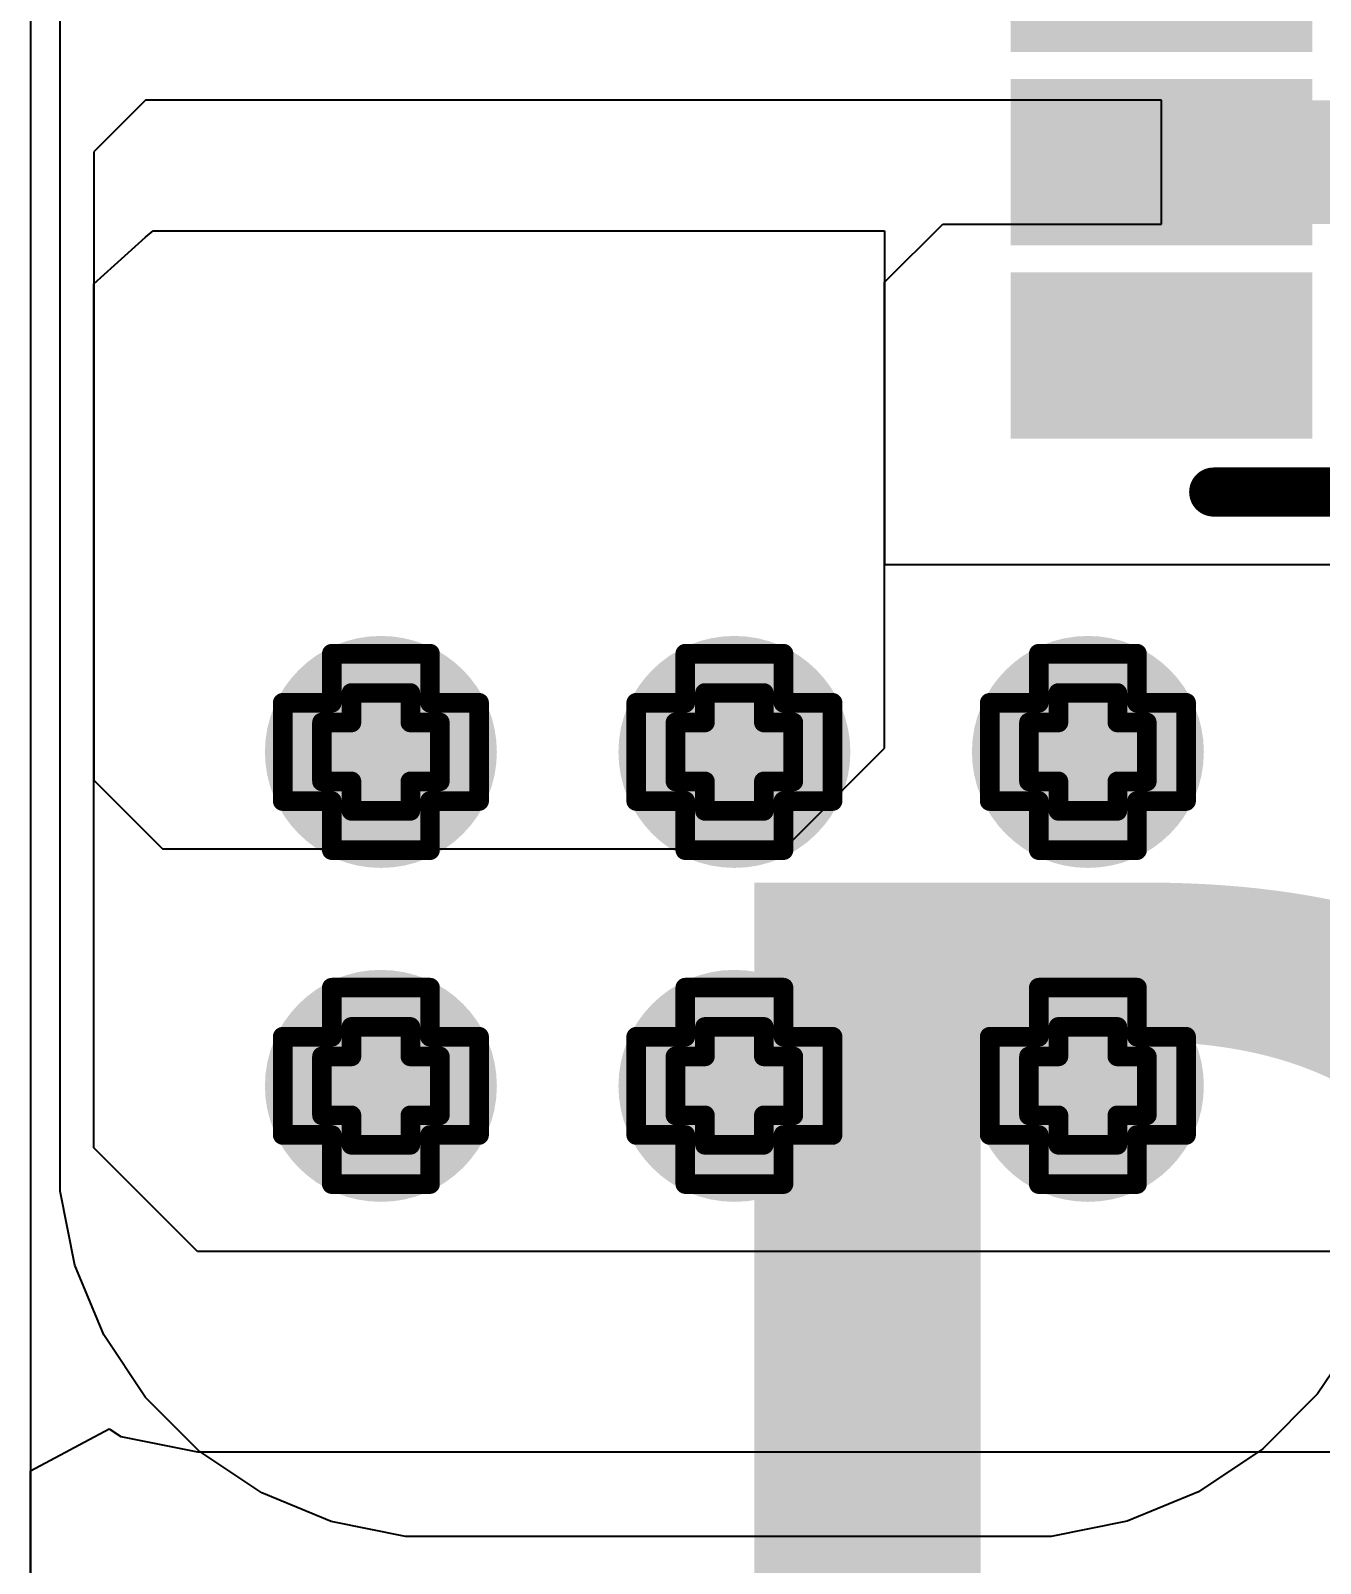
# Model space of a CAD drawing. Header units: inches. Extents: x -3 to 195, y 0 to 199.
# Drawn here: x 1.72 to 1.8513, y 0.5303 to 0.6863 of the extents above; entities that cross this region are included whole.
import ezdxf

# ---------------------------------------------------------------- set-up
doc = ezdxf.new("R2010")
doc.units = ezdxf.units.IN
doc.header["$MEASUREMENT"] = 0
for name, color, linetype in [('Bottom Layer', 5, 'Continuous'), ('Drill Drawing', 1, 'Continuous'), ('Multi-Layer', 9, 'Continuous'), ('Top Layer', 1, 'Continuous'), ('Top Overlay', 2, 'Continuous'), ('Top Paste', 8, 'Continuous'), ('Top Solder', 216, 'Continuous'), ('Via Holes', 16, 'Continuous')]:
    doc.layers.add(name, color=color, linetype=linetype)
doc.styles.add('Arial Black_Bold', font='', dxfattribs={"height": 0.2})
doc.styles.get('Arial Black_Bold').set_extended_font_data('Arial Black', bold=True)

# ---------------------------------------------------------------- blocks, each defined once
blk = doc.blocks.new('SOT_583_15')
at = {"layer": 'Top Layer'}
for points in [[(-0.04213, 0.03583), (-0.01575, 0.03583), (-0.01575, 0.02323), (-0.04213, 0.02323)], [(0.01575, 0.03583), (0.04213, 0.03583), (0.04213, 0.02323), (0.01575, 0.02323)], [(-0.04213, 0.01614), (-0.01575, 0.01614), (-0.01575, 0.00354), (-0.04213, 0.00354)], [(0.01575, 0.01614), (0.04213, 0.01614), (0.04213, 0.00354), (0.01575, 0.00354)], [(-0.04213, -0.00354), (-0.01575, -0.00354), (-0.01575, -0.01614), (-0.04213, -0.01614)], [(0.01575, -0.00354), (0.04213, -0.00354), (0.04213, -0.01614), (0.01575, -0.01614)], [(-0.04213, -0.02323), (-0.01575, -0.02323), (-0.01575, -0.03583), (-0.04213, -0.03583)], [(0.01575, -0.02323), (0.04213, -0.02323), (0.04213, -0.03583), (0.01575, -0.03583)]]:
    blk.add_hatch(color=1, dxfattribs=at).paths.add_polyline_path(points)
at = {"layer": 'Top Paste'}
for points in [[(-0.04213, 0.03583), (-0.01575, 0.03583), (-0.01575, 0.02323), (-0.04213, 0.02323)], [(0.01575, 0.03583), (0.04213, 0.03583), (0.04213, 0.02323), (0.01575, 0.02323)], [(-0.04213, 0.01614), (-0.01575, 0.01614), (-0.01575, 0.00354), (-0.04213, 0.00354)], [(0.01575, 0.01614), (0.04213, 0.01614), (0.04213, 0.00354), (0.01575, 0.00354)], [(-0.04213, -0.00354), (-0.01575, -0.00354), (-0.01575, -0.01614), (-0.04213, -0.01614)], [(0.01575, -0.00354), (0.04213, -0.00354), (0.04213, -0.01614), (0.01575, -0.01614)], [(-0.04213, -0.02323), (-0.01575, -0.02323), (-0.01575, -0.03583), (-0.04213, -0.03583)], [(0.01575, -0.02323), (0.04213, -0.02323), (0.04213, -0.03583), (0.01575, -0.03583)]]:
    blk.add_hatch(color=8, dxfattribs=at).paths.add_polyline_path(points)
at = {"layer": 'Top Solder'}
for points in [[(-0.04429, 0.03799), (-0.01358, 0.03799), (-0.01358, 0.02106), (-0.04429, 0.02106)], [(0.01358, 0.03799), (0.04429, 0.03799), (0.04429, 0.02106), (0.01358, 0.02106)], [(-0.04429, 0.01831), (-0.01358, 0.01831), (-0.01358, 0.00138), (-0.04429, 0.00138)], [(0.01358, 0.01831), (0.04429, 0.01831), (0.04429, 0.00138), (0.01358, 0.00138)], [(-0.04429, -0.00138), (-0.01358, -0.00138), (-0.01358, -0.01831), (-0.04429, -0.01831)], [(0.01358, -0.00138), (0.04429, -0.00138), (0.04429, -0.01831), (0.01358, -0.01831)], [(-0.04429, -0.02106), (-0.01358, -0.02106), (-0.01358, -0.03799), (-0.04429, -0.03799)], [(0.01358, -0.02106), (0.04429, -0.02106), (0.04429, -0.03799), (0.01358, -0.03799)]]:
    blk.add_hatch(color=216, dxfattribs=at).paths.add_polyline_path(points)
at = {"layer": 'Top Overlay'}
for points in [[(0.02362, 0.04343, 0.005, 0.005, 0), (-0.02362, 0.04343, 0.005, 0.005, 0)], [(-0.052, 0.025, 0.005, 0.005, 0), (-0.052, 0.035, 0.005, 0.005, 0)], [(-0.047, 0.03, 0.005, 0.005, 0), (-0.052, 0.035, 0.005, 0.005, 0)], [(-0.047, 0.03, 0.005, 0.005, 0), (-0.052, 0.025, 0.005, 0.005, 0)], [(0.02362, -0.04342, 0.005, 0.005, 0), (-0.02362, -0.04342, 0.005, 0.005, 0)]]:
    blk.add_lwpolyline(points, format="xyseb", dxfattribs=at)
for points in [[(-0.02487, 0.04343, 0.0025, 0.0025, 1), (-0.02237, 0.04343, 0.0025, 0.0025, 1)], [(0.02237, 0.04343, 0.0025, 0.0025, 1), (0.02487, 0.04343, 0.0025, 0.0025, 1)], [(-0.05325, 0.035, 0.0025, 0.0025, 1), (-0.05075, 0.035, 0.0025, 0.0025, 1)], [(-0.05325, 0.035, 0.0025, 0.0025, 1), (-0.05075, 0.035, 0.0025, 0.0025, 1)], [(-0.04825, 0.03, 0.0025, 0.0025, 1), (-0.04575, 0.03, 0.0025, 0.0025, 1)], [(-0.04825, 0.03, 0.0025, 0.0025, 1), (-0.04575, 0.03, 0.0025, 0.0025, 1)], [(-0.05325, 0.025, 0.0025, 0.0025, 1), (-0.05075, 0.025, 0.0025, 0.0025, 1)], [(-0.05325, 0.025, 0.0025, 0.0025, 1), (-0.05075, 0.025, 0.0025, 0.0025, 1)], [(-0.02487, -0.04342, 0.0025, 0.0025, 1), (-0.02237, -0.04342, 0.0025, 0.0025, 1)], [(0.02237, -0.04342, 0.0025, 0.0025, 1), (0.02487, -0.04342, 0.0025, 0.0025, 1)]]:
    blk.add_lwpolyline(points, format="xyseb", close=True, dxfattribs=at)

msp = doc.modelspace()

# ---------------------------------------------------------------- hatches: boundary and pattern name
at = {"layer": 'Bottom Layer'}
h = msp.add_hatch(color=5, dxfattribs=at)
edge = h.paths.add_edge_path()
edge.add_arc((1.75567, 0.61287), 0.01181, 0, 360)
h = msp.add_hatch(color=5, dxfattribs=at)
edge = h.paths.add_edge_path()
edge.add_arc((1.79167, 0.61287), 0.01181, 0, 360)
h = msp.add_hatch(color=5, dxfattribs=at)
edge = h.paths.add_edge_path()
edge.add_arc((1.82767, 0.61287), 0.01181, 0, 360)
h = msp.add_hatch(color=5, dxfattribs=at)
edge = h.paths.add_edge_path()
edge.add_arc((1.75567, 0.57887), 0.01181, 0, 360)
h = msp.add_hatch(color=5, dxfattribs=at)
edge = h.paths.add_edge_path()
edge.add_arc((1.79167, 0.57887), 0.01181, 0, 360)
h = msp.add_hatch(color=5, dxfattribs=at)
edge = h.paths.add_edge_path()
edge.add_arc((1.82767, 0.57887), 0.01181, 0, 360)
at = {"layer": 'Top Layer'}
msp.add_hatch(color=1, dxfattribs=at).paths.add_polyline_path([(1.82197, 0.66662), (1.90622, 0.66662), (1.90622, 0.67922), (1.82197, 0.67922)])
h = msp.add_hatch(color=1, dxfattribs=at)
edge = h.paths.add_edge_path()
edge.add_arc((1.75567, 0.61287), 0.01181, 0, 360)
h = msp.add_hatch(color=1, dxfattribs=at)
edge = h.paths.add_edge_path()
edge.add_arc((1.79167, 0.61287), 0.01181, 0, 360)
h = msp.add_hatch(color=1, dxfattribs=at)
edge = h.paths.add_edge_path()
edge.add_arc((1.82767, 0.61287), 0.01181, 0, 360)
h = msp.add_hatch(color=1, dxfattribs=at)
edge = h.paths.add_edge_path()
edge.add_arc((1.75567, 0.57887), 0.01181, 0, 360)
h = msp.add_hatch(color=1, dxfattribs=at)
edge = h.paths.add_edge_path()
edge.add_arc((1.79167, 0.57887), 0.01181, 0, 360)
h = msp.add_hatch(color=1, dxfattribs=at)
edge = h.paths.add_edge_path()
edge.add_arc((1.82767, 0.57887), 0.01181, 0, 360)
at = {"layer": 'Via Holes'}
h = msp.add_hatch(color=7, dxfattribs=at)
edge = h.paths.add_edge_path()
edge.add_arc((1.75567, 0.61287), 0.00591, 0, 360)
h = msp.add_hatch(color=7, dxfattribs=at)
edge = h.paths.add_edge_path()
edge.add_arc((1.79167, 0.61287), 0.00591, 0, 360)
h = msp.add_hatch(color=7, dxfattribs=at)
edge = h.paths.add_edge_path()
edge.add_arc((1.82767, 0.61287), 0.00591, 0, 360)
h = msp.add_hatch(color=7, dxfattribs=at)
edge = h.paths.add_edge_path()
edge.add_arc((1.75567, 0.57887), 0.00591, 0, 360)
h = msp.add_hatch(color=7, dxfattribs=at)
edge = h.paths.add_edge_path()
edge.add_arc((1.79167, 0.57887), 0.00591, 0, 360)
h = msp.add_hatch(color=7, dxfattribs=at)
edge = h.paths.add_edge_path()
edge.add_arc((1.82767, 0.57887), 0.00591, 0, 360)

# ---------------------------------------------------------------- linework, layer by layer
at = {"layer": 'Bottom Layer'}
for p, q in [((1.723, 0.572), (1.723, 1.06645)), ((1.723, 0.56816), (1.723, 0.572)), ((1.7245, 0.56062), (1.723, 0.56816)), ((1.72744, 0.55353), (1.7245, 0.56062)), ((1.85545, 0.55405), (1.85107, 0.5475)), ((1.73171, 0.54714), (1.72744, 0.55353)), ((1.73714, 0.54171), (1.73171, 0.54714)), ((1.85107, 0.5475), (1.8455, 0.54193)), ((1.74353, 0.53744), (1.73714, 0.54171)), ((1.8455, 0.54193), (1.83895, 0.53755)), ((1.75062, 0.5345), (1.74353, 0.53744)), ((1.83895, 0.53755), (1.83167, 0.53454)), ((1.75816, 0.533), (1.75062, 0.5345)), ((1.83167, 0.53454), (1.82394, 0.533)), ((1.762, 0.533), (1.75816, 0.533)), ((1.82, 0.533), (1.762, 0.533)), ((1.82394, 0.533), (1.82, 0.533))]:
    msp.add_line(p, q, dxfattribs=at)
at = {"layer": 'Drill Drawing'}
for points in [[(1.75067, 0.61787, 0.002, 0.002, 0), (1.75067, 0.62287, 0.002, 0.002, 0)], [(1.75067, 0.62287, 0.002, 0.002, 0), (1.76067, 0.62287, 0.002, 0.002, 0)], [(1.76067, 0.61787, 0.002, 0.002, 0), (1.76067, 0.62287, 0.002, 0.002, 0)], [(1.78667, 0.61787, 0.002, 0.002, 0), (1.78667, 0.62287, 0.002, 0.002, 0)], [(1.78667, 0.62287, 0.002, 0.002, 0), (1.79667, 0.62287, 0.002, 0.002, 0)], [(1.79667, 0.61787, 0.002, 0.002, 0), (1.79667, 0.62287, 0.002, 0.002, 0)], [(1.82267, 0.61787, 0.002, 0.002, 0), (1.82267, 0.62287, 0.002, 0.002, 0)], [(1.82267, 0.62287, 0.002, 0.002, 0), (1.83267, 0.62287, 0.002, 0.002, 0)], [(1.83267, 0.61787, 0.002, 0.002, 0), (1.83267, 0.62287, 0.002, 0.002, 0)], [(1.75267, 0.61587, 0.002, 0.002, 0), (1.75267, 0.61887, 0.002, 0.002, 0)], [(1.75267, 0.61887, 0.002, 0.002, 0), (1.75867, 0.61887, 0.002, 0.002, 0)], [(1.75867, 0.61587, 0.002, 0.002, 0), (1.75867, 0.61887, 0.002, 0.002, 0)], [(1.78867, 0.61587, 0.002, 0.002, 0), (1.78867, 0.61887, 0.002, 0.002, 0)], [(1.78867, 0.61887, 0.002, 0.002, 0), (1.79467, 0.61887, 0.002, 0.002, 0)], [(1.79467, 0.61587, 0.002, 0.002, 0), (1.79467, 0.61887, 0.002, 0.002, 0)], [(1.82467, 0.61587, 0.002, 0.002, 0), (1.82467, 0.61887, 0.002, 0.002, 0)], [(1.82467, 0.61887, 0.002, 0.002, 0), (1.83067, 0.61887, 0.002, 0.002, 0)], [(1.83067, 0.61587, 0.002, 0.002, 0), (1.83067, 0.61887, 0.002, 0.002, 0)], [(1.74567, 0.60787, 0.002, 0.002, 0), (1.74567, 0.61787, 0.002, 0.002, 0)], [(1.74567, 0.61787, 0.002, 0.002, 0), (1.75067, 0.61787, 0.002, 0.002, 0)], [(1.76067, 0.61787, 0.002, 0.002, 0), (1.76567, 0.61787, 0.002, 0.002, 0)], [(1.76567, 0.60787, 0.002, 0.002, 0), (1.76567, 0.61787, 0.002, 0.002, 0)], [(1.78167, 0.60787, 0.002, 0.002, 0), (1.78167, 0.61787, 0.002, 0.002, 0)], [(1.78167, 0.61787, 0.002, 0.002, 0), (1.78667, 0.61787, 0.002, 0.002, 0)], [(1.79667, 0.61787, 0.002, 0.002, 0), (1.80167, 0.61787, 0.002, 0.002, 0)], [(1.80167, 0.60787, 0.002, 0.002, 0), (1.80167, 0.61787, 0.002, 0.002, 0)], [(1.81767, 0.60787, 0.002, 0.002, 0), (1.81767, 0.61787, 0.002, 0.002, 0)], [(1.81767, 0.61787, 0.002, 0.002, 0), (1.82267, 0.61787, 0.002, 0.002, 0)], [(1.83267, 0.61787, 0.002, 0.002, 0), (1.83767, 0.61787, 0.002, 0.002, 0)], [(1.83767, 0.60787, 0.002, 0.002, 0), (1.83767, 0.61787, 0.002, 0.002, 0)], [(1.74967, 0.60987, 0.002, 0.002, 0), (1.74967, 0.61587, 0.002, 0.002, 0)], [(1.74967, 0.61587, 0.002, 0.002, 0), (1.75267, 0.61587, 0.002, 0.002, 0)], [(1.75867, 0.61587, 0.002, 0.002, 0), (1.76167, 0.61587, 0.002, 0.002, 0)], [(1.76167, 0.60987, 0.002, 0.002, 0), (1.76167, 0.61587, 0.002, 0.002, 0)], [(1.78567, 0.60987, 0.002, 0.002, 0), (1.78567, 0.61587, 0.002, 0.002, 0)], [(1.78567, 0.61587, 0.002, 0.002, 0), (1.78867, 0.61587, 0.002, 0.002, 0)], [(1.79467, 0.61587, 0.002, 0.002, 0), (1.79767, 0.61587, 0.002, 0.002, 0)], [(1.79767, 0.60987, 0.002, 0.002, 0), (1.79767, 0.61587, 0.002, 0.002, 0)], [(1.82167, 0.60987, 0.002, 0.002, 0), (1.82167, 0.61587, 0.002, 0.002, 0)], [(1.82167, 0.61587, 0.002, 0.002, 0), (1.82467, 0.61587, 0.002, 0.002, 0)], [(1.83067, 0.61587, 0.002, 0.002, 0), (1.83367, 0.61587, 0.002, 0.002, 0)], [(1.83367, 0.60987, 0.002, 0.002, 0), (1.83367, 0.61587, 0.002, 0.002, 0)], [(1.74967, 0.60987, 0.002, 0.002, 0), (1.75267, 0.60987, 0.002, 0.002, 0)], [(1.75267, 0.60687, 0.002, 0.002, 0), (1.75267, 0.60987, 0.002, 0.002, 0)], [(1.75867, 0.60987, 0.002, 0.002, 0), (1.76167, 0.60987, 0.002, 0.002, 0)], [(1.75867, 0.60687, 0.002, 0.002, 0), (1.75867, 0.60987, 0.002, 0.002, 0)], [(1.78567, 0.60987, 0.002, 0.002, 0), (1.78867, 0.60987, 0.002, 0.002, 0)], [(1.78867, 0.60687, 0.002, 0.002, 0), (1.78867, 0.60987, 0.002, 0.002, 0)], [(1.79467, 0.60987, 0.002, 0.002, 0), (1.79767, 0.60987, 0.002, 0.002, 0)], [(1.79467, 0.60687, 0.002, 0.002, 0), (1.79467, 0.60987, 0.002, 0.002, 0)], [(1.82167, 0.60987, 0.002, 0.002, 0), (1.82467, 0.60987, 0.002, 0.002, 0)], [(1.82467, 0.60687, 0.002, 0.002, 0), (1.82467, 0.60987, 0.002, 0.002, 0)], [(1.83067, 0.60987, 0.002, 0.002, 0), (1.83367, 0.60987, 0.002, 0.002, 0)], [(1.83067, 0.60687, 0.002, 0.002, 0), (1.83067, 0.60987, 0.002, 0.002, 0)], [(1.74567, 0.60787, 0.002, 0.002, 0), (1.75067, 0.60787, 0.002, 0.002, 0)], [(1.75067, 0.60287, 0.002, 0.002, 0), (1.75067, 0.60787, 0.002, 0.002, 0)], [(1.76067, 0.60787, 0.002, 0.002, 0), (1.76567, 0.60787, 0.002, 0.002, 0)], [(1.76067, 0.60287, 0.002, 0.002, 0), (1.76067, 0.60787, 0.002, 0.002, 0)], [(1.78167, 0.60787, 0.002, 0.002, 0), (1.78667, 0.60787, 0.002, 0.002, 0)], [(1.78667, 0.60287, 0.002, 0.002, 0), (1.78667, 0.60787, 0.002, 0.002, 0)], [(1.79667, 0.60787, 0.002, 0.002, 0), (1.80167, 0.60787, 0.002, 0.002, 0)], [(1.79667, 0.60287, 0.002, 0.002, 0), (1.79667, 0.60787, 0.002, 0.002, 0)], [(1.81767, 0.60787, 0.002, 0.002, 0), (1.82267, 0.60787, 0.002, 0.002, 0)], [(1.82267, 0.60287, 0.002, 0.002, 0), (1.82267, 0.60787, 0.002, 0.002, 0)], [(1.83267, 0.60787, 0.002, 0.002, 0), (1.83767, 0.60787, 0.002, 0.002, 0)], [(1.83267, 0.60287, 0.002, 0.002, 0), (1.83267, 0.60787, 0.002, 0.002, 0)], [(1.75267, 0.60687, 0.002, 0.002, 0), (1.75867, 0.60687, 0.002, 0.002, 0)], [(1.78867, 0.60687, 0.002, 0.002, 0), (1.79467, 0.60687, 0.002, 0.002, 0)], [(1.82467, 0.60687, 0.002, 0.002, 0), (1.83067, 0.60687, 0.002, 0.002, 0)], [(1.75067, 0.60287, 0.002, 0.002, 0), (1.76067, 0.60287, 0.002, 0.002, 0)], [(1.78667, 0.60287, 0.002, 0.002, 0), (1.79667, 0.60287, 0.002, 0.002, 0)], [(1.82267, 0.60287, 0.002, 0.002, 0), (1.83267, 0.60287, 0.002, 0.002, 0)], [(1.75067, 0.58387, 0.002, 0.002, 0), (1.75067, 0.58887, 0.002, 0.002, 0)], [(1.75067, 0.58887, 0.002, 0.002, 0), (1.76067, 0.58887, 0.002, 0.002, 0)], [(1.76067, 0.58387, 0.002, 0.002, 0), (1.76067, 0.58887, 0.002, 0.002, 0)], [(1.78667, 0.58387, 0.002, 0.002, 0), (1.78667, 0.58887, 0.002, 0.002, 0)], [(1.78667, 0.58887, 0.002, 0.002, 0), (1.79667, 0.58887, 0.002, 0.002, 0)], [(1.79667, 0.58387, 0.002, 0.002, 0), (1.79667, 0.58887, 0.002, 0.002, 0)], [(1.82267, 0.58387, 0.002, 0.002, 0), (1.82267, 0.58887, 0.002, 0.002, 0)], [(1.82267, 0.58887, 0.002, 0.002, 0), (1.83267, 0.58887, 0.002, 0.002, 0)], [(1.83267, 0.58387, 0.002, 0.002, 0), (1.83267, 0.58887, 0.002, 0.002, 0)], [(1.75267, 0.58187, 0.002, 0.002, 0), (1.75267, 0.58487, 0.002, 0.002, 0)], [(1.75267, 0.58487, 0.002, 0.002, 0), (1.75867, 0.58487, 0.002, 0.002, 0)], [(1.75867, 0.58187, 0.002, 0.002, 0), (1.75867, 0.58487, 0.002, 0.002, 0)], [(1.78867, 0.58187, 0.002, 0.002, 0), (1.78867, 0.58487, 0.002, 0.002, 0)], [(1.78867, 0.58487, 0.002, 0.002, 0), (1.79467, 0.58487, 0.002, 0.002, 0)], [(1.79467, 0.58187, 0.002, 0.002, 0), (1.79467, 0.58487, 0.002, 0.002, 0)], [(1.82467, 0.58187, 0.002, 0.002, 0), (1.82467, 0.58487, 0.002, 0.002, 0)], [(1.82467, 0.58487, 0.002, 0.002, 0), (1.83067, 0.58487, 0.002, 0.002, 0)], [(1.83067, 0.58187, 0.002, 0.002, 0), (1.83067, 0.58487, 0.002, 0.002, 0)], [(1.74567, 0.57387, 0.002, 0.002, 0), (1.74567, 0.58387, 0.002, 0.002, 0)], [(1.74567, 0.58387, 0.002, 0.002, 0), (1.75067, 0.58387, 0.002, 0.002, 0)], [(1.76067, 0.58387, 0.002, 0.002, 0), (1.76567, 0.58387, 0.002, 0.002, 0)], [(1.76567, 0.57387, 0.002, 0.002, 0), (1.76567, 0.58387, 0.002, 0.002, 0)], [(1.78167, 0.57387, 0.002, 0.002, 0), (1.78167, 0.58387, 0.002, 0.002, 0)], [(1.78167, 0.58387, 0.002, 0.002, 0), (1.78667, 0.58387, 0.002, 0.002, 0)], [(1.79667, 0.58387, 0.002, 0.002, 0), (1.80167, 0.58387, 0.002, 0.002, 0)], [(1.80167, 0.57387, 0.002, 0.002, 0), (1.80167, 0.58387, 0.002, 0.002, 0)], [(1.81767, 0.57387, 0.002, 0.002, 0), (1.81767, 0.58387, 0.002, 0.002, 0)], [(1.81767, 0.58387, 0.002, 0.002, 0), (1.82267, 0.58387, 0.002, 0.002, 0)], [(1.83267, 0.58387, 0.002, 0.002, 0), (1.83767, 0.58387, 0.002, 0.002, 0)], [(1.83767, 0.57387, 0.002, 0.002, 0), (1.83767, 0.58387, 0.002, 0.002, 0)], [(1.74967, 0.57587, 0.002, 0.002, 0), (1.74967, 0.58187, 0.002, 0.002, 0)], [(1.74967, 0.58187, 0.002, 0.002, 0), (1.75267, 0.58187, 0.002, 0.002, 0)], [(1.75867, 0.58187, 0.002, 0.002, 0), (1.76167, 0.58187, 0.002, 0.002, 0)], [(1.76167, 0.57587, 0.002, 0.002, 0), (1.76167, 0.58187, 0.002, 0.002, 0)], [(1.78567, 0.57587, 0.002, 0.002, 0), (1.78567, 0.58187, 0.002, 0.002, 0)], [(1.78567, 0.58187, 0.002, 0.002, 0), (1.78867, 0.58187, 0.002, 0.002, 0)], [(1.79467, 0.58187, 0.002, 0.002, 0), (1.79767, 0.58187, 0.002, 0.002, 0)], [(1.79767, 0.57587, 0.002, 0.002, 0), (1.79767, 0.58187, 0.002, 0.002, 0)], [(1.82167, 0.57587, 0.002, 0.002, 0), (1.82167, 0.58187, 0.002, 0.002, 0)], [(1.82167, 0.58187, 0.002, 0.002, 0), (1.82467, 0.58187, 0.002, 0.002, 0)], [(1.83067, 0.58187, 0.002, 0.002, 0), (1.83367, 0.58187, 0.002, 0.002, 0)], [(1.83367, 0.57587, 0.002, 0.002, 0), (1.83367, 0.58187, 0.002, 0.002, 0)], [(1.74967, 0.57587, 0.002, 0.002, 0), (1.75267, 0.57587, 0.002, 0.002, 0)], [(1.75267, 0.57287, 0.002, 0.002, 0), (1.75267, 0.57587, 0.002, 0.002, 0)], [(1.75867, 0.57587, 0.002, 0.002, 0), (1.76167, 0.57587, 0.002, 0.002, 0)], [(1.75867, 0.57287, 0.002, 0.002, 0), (1.75867, 0.57587, 0.002, 0.002, 0)], [(1.78567, 0.57587, 0.002, 0.002, 0), (1.78867, 0.57587, 0.002, 0.002, 0)], [(1.78867, 0.57287, 0.002, 0.002, 0), (1.78867, 0.57587, 0.002, 0.002, 0)], [(1.79467, 0.57587, 0.002, 0.002, 0), (1.79767, 0.57587, 0.002, 0.002, 0)], [(1.79467, 0.57287, 0.002, 0.002, 0), (1.79467, 0.57587, 0.002, 0.002, 0)], [(1.82167, 0.57587, 0.002, 0.002, 0), (1.82467, 0.57587, 0.002, 0.002, 0)], [(1.82467, 0.57287, 0.002, 0.002, 0), (1.82467, 0.57587, 0.002, 0.002, 0)], [(1.83067, 0.57587, 0.002, 0.002, 0), (1.83367, 0.57587, 0.002, 0.002, 0)], [(1.83067, 0.57287, 0.002, 0.002, 0), (1.83067, 0.57587, 0.002, 0.002, 0)], [(1.74567, 0.57387, 0.002, 0.002, 0), (1.75067, 0.57387, 0.002, 0.002, 0)], [(1.75067, 0.56887, 0.002, 0.002, 0), (1.75067, 0.57387, 0.002, 0.002, 0)], [(1.76067, 0.57387, 0.002, 0.002, 0), (1.76567, 0.57387, 0.002, 0.002, 0)], [(1.76067, 0.56887, 0.002, 0.002, 0), (1.76067, 0.57387, 0.002, 0.002, 0)], [(1.78167, 0.57387, 0.002, 0.002, 0), (1.78667, 0.57387, 0.002, 0.002, 0)], [(1.78667, 0.56887, 0.002, 0.002, 0), (1.78667, 0.57387, 0.002, 0.002, 0)], [(1.79667, 0.57387, 0.002, 0.002, 0), (1.80167, 0.57387, 0.002, 0.002, 0)], [(1.79667, 0.56887, 0.002, 0.002, 0), (1.79667, 0.57387, 0.002, 0.002, 0)], [(1.81767, 0.57387, 0.002, 0.002, 0), (1.82267, 0.57387, 0.002, 0.002, 0)], [(1.82267, 0.56887, 0.002, 0.002, 0), (1.82267, 0.57387, 0.002, 0.002, 0)], [(1.83267, 0.57387, 0.002, 0.002, 0), (1.83767, 0.57387, 0.002, 0.002, 0)], [(1.83267, 0.56887, 0.002, 0.002, 0), (1.83267, 0.57387, 0.002, 0.002, 0)], [(1.75267, 0.57287, 0.002, 0.002, 0), (1.75867, 0.57287, 0.002, 0.002, 0)], [(1.78867, 0.57287, 0.002, 0.002, 0), (1.79467, 0.57287, 0.002, 0.002, 0)], [(1.82467, 0.57287, 0.002, 0.002, 0), (1.83067, 0.57287, 0.002, 0.002, 0)], [(1.75067, 0.56887, 0.002, 0.002, 0), (1.76067, 0.56887, 0.002, 0.002, 0)], [(1.78667, 0.56887, 0.002, 0.002, 0), (1.79667, 0.56887, 0.002, 0.002, 0)], [(1.82267, 0.56887, 0.002, 0.002, 0), (1.83267, 0.56887, 0.002, 0.002, 0)]]:
    msp.add_lwpolyline(points, format="xyseb", dxfattribs=at)
for points in [[(1.75017, 0.62287, 0.001, 0.001, 1), (1.75117, 0.62287, 0.001, 0.001, 1)], [(1.75017, 0.62287, 0.001, 0.001, 1), (1.75117, 0.62287, 0.001, 0.001, 1)], [(1.76017, 0.62287, 0.001, 0.001, 1), (1.76117, 0.62287, 0.001, 0.001, 1)], [(1.76017, 0.62287, 0.001, 0.001, 1), (1.76117, 0.62287, 0.001, 0.001, 1)], [(1.78617, 0.62287, 0.001, 0.001, 1), (1.78717, 0.62287, 0.001, 0.001, 1)], [(1.78617, 0.62287, 0.001, 0.001, 1), (1.78717, 0.62287, 0.001, 0.001, 1)], [(1.79617, 0.62287, 0.001, 0.001, 1), (1.79717, 0.62287, 0.001, 0.001, 1)], [(1.79617, 0.62287, 0.001, 0.001, 1), (1.79717, 0.62287, 0.001, 0.001, 1)], [(1.82217, 0.62287, 0.001, 0.001, 1), (1.82317, 0.62287, 0.001, 0.001, 1)], [(1.82217, 0.62287, 0.001, 0.001, 1), (1.82317, 0.62287, 0.001, 0.001, 1)], [(1.83217, 0.62287, 0.001, 0.001, 1), (1.83317, 0.62287, 0.001, 0.001, 1)], [(1.83217, 0.62287, 0.001, 0.001, 1), (1.83317, 0.62287, 0.001, 0.001, 1)], [(1.75217, 0.61887, 0.001, 0.001, 1), (1.75317, 0.61887, 0.001, 0.001, 1)], [(1.75217, 0.61887, 0.001, 0.001, 1), (1.75317, 0.61887, 0.001, 0.001, 1)], [(1.75817, 0.61887, 0.001, 0.001, 1), (1.75917, 0.61887, 0.001, 0.001, 1)], [(1.75817, 0.61887, 0.001, 0.001, 1), (1.75917, 0.61887, 0.001, 0.001, 1)], [(1.78817, 0.61887, 0.001, 0.001, 1), (1.78917, 0.61887, 0.001, 0.001, 1)], [(1.78817, 0.61887, 0.001, 0.001, 1), (1.78917, 0.61887, 0.001, 0.001, 1)], [(1.79417, 0.61887, 0.001, 0.001, 1), (1.79517, 0.61887, 0.001, 0.001, 1)], [(1.79417, 0.61887, 0.001, 0.001, 1), (1.79517, 0.61887, 0.001, 0.001, 1)], [(1.82417, 0.61887, 0.001, 0.001, 1), (1.82517, 0.61887, 0.001, 0.001, 1)], [(1.82417, 0.61887, 0.001, 0.001, 1), (1.82517, 0.61887, 0.001, 0.001, 1)], [(1.83017, 0.61887, 0.001, 0.001, 1), (1.83117, 0.61887, 0.001, 0.001, 1)], [(1.83017, 0.61887, 0.001, 0.001, 1), (1.83117, 0.61887, 0.001, 0.001, 1)], [(1.74517, 0.61787, 0.001, 0.001, 1), (1.74617, 0.61787, 0.001, 0.001, 1)], [(1.74517, 0.61787, 0.001, 0.001, 1), (1.74617, 0.61787, 0.001, 0.001, 1)], [(1.75017, 0.61787, 0.001, 0.001, 1), (1.75117, 0.61787, 0.001, 0.001, 1)], [(1.75017, 0.61787, 0.001, 0.001, 1), (1.75117, 0.61787, 0.001, 0.001, 1)], [(1.76017, 0.61787, 0.001, 0.001, 1), (1.76117, 0.61787, 0.001, 0.001, 1)], [(1.76017, 0.61787, 0.001, 0.001, 1), (1.76117, 0.61787, 0.001, 0.001, 1)], [(1.76517, 0.61787, 0.001, 0.001, 1), (1.76617, 0.61787, 0.001, 0.001, 1)], [(1.76517, 0.61787, 0.001, 0.001, 1), (1.76617, 0.61787, 0.001, 0.001, 1)], [(1.78117, 0.61787, 0.001, 0.001, 1), (1.78217, 0.61787, 0.001, 0.001, 1)], [(1.78117, 0.61787, 0.001, 0.001, 1), (1.78217, 0.61787, 0.001, 0.001, 1)], [(1.78617, 0.61787, 0.001, 0.001, 1), (1.78717, 0.61787, 0.001, 0.001, 1)], [(1.78617, 0.61787, 0.001, 0.001, 1), (1.78717, 0.61787, 0.001, 0.001, 1)], [(1.79617, 0.61787, 0.001, 0.001, 1), (1.79717, 0.61787, 0.001, 0.001, 1)], [(1.79617, 0.61787, 0.001, 0.001, 1), (1.79717, 0.61787, 0.001, 0.001, 1)], [(1.80117, 0.61787, 0.001, 0.001, 1), (1.80217, 0.61787, 0.001, 0.001, 1)], [(1.80117, 0.61787, 0.001, 0.001, 1), (1.80217, 0.61787, 0.001, 0.001, 1)], [(1.81717, 0.61787, 0.001, 0.001, 1), (1.81817, 0.61787, 0.001, 0.001, 1)], [(1.81717, 0.61787, 0.001, 0.001, 1), (1.81817, 0.61787, 0.001, 0.001, 1)], [(1.82217, 0.61787, 0.001, 0.001, 1), (1.82317, 0.61787, 0.001, 0.001, 1)], [(1.82217, 0.61787, 0.001, 0.001, 1), (1.82317, 0.61787, 0.001, 0.001, 1)], [(1.83217, 0.61787, 0.001, 0.001, 1), (1.83317, 0.61787, 0.001, 0.001, 1)], [(1.83217, 0.61787, 0.001, 0.001, 1), (1.83317, 0.61787, 0.001, 0.001, 1)], [(1.83717, 0.61787, 0.001, 0.001, 1), (1.83817, 0.61787, 0.001, 0.001, 1)], [(1.83717, 0.61787, 0.001, 0.001, 1), (1.83817, 0.61787, 0.001, 0.001, 1)], [(1.74917, 0.61587, 0.001, 0.001, 1), (1.75017, 0.61587, 0.001, 0.001, 1)], [(1.74917, 0.61587, 0.001, 0.001, 1), (1.75017, 0.61587, 0.001, 0.001, 1)], [(1.75217, 0.61587, 0.001, 0.001, 1), (1.75317, 0.61587, 0.001, 0.001, 1)], [(1.75217, 0.61587, 0.001, 0.001, 1), (1.75317, 0.61587, 0.001, 0.001, 1)], [(1.75817, 0.61587, 0.001, 0.001, 1), (1.75917, 0.61587, 0.001, 0.001, 1)], [(1.75817, 0.61587, 0.001, 0.001, 1), (1.75917, 0.61587, 0.001, 0.001, 1)], [(1.76117, 0.61587, 0.001, 0.001, 1), (1.76217, 0.61587, 0.001, 0.001, 1)], [(1.76117, 0.61587, 0.001, 0.001, 1), (1.76217, 0.61587, 0.001, 0.001, 1)], [(1.78517, 0.61587, 0.001, 0.001, 1), (1.78617, 0.61587, 0.001, 0.001, 1)], [(1.78517, 0.61587, 0.001, 0.001, 1), (1.78617, 0.61587, 0.001, 0.001, 1)], [(1.78817, 0.61587, 0.001, 0.001, 1), (1.78917, 0.61587, 0.001, 0.001, 1)], [(1.78817, 0.61587, 0.001, 0.001, 1), (1.78917, 0.61587, 0.001, 0.001, 1)], [(1.79417, 0.61587, 0.001, 0.001, 1), (1.79517, 0.61587, 0.001, 0.001, 1)], [(1.79417, 0.61587, 0.001, 0.001, 1), (1.79517, 0.61587, 0.001, 0.001, 1)], [(1.79717, 0.61587, 0.001, 0.001, 1), (1.79817, 0.61587, 0.001, 0.001, 1)], [(1.79717, 0.61587, 0.001, 0.001, 1), (1.79817, 0.61587, 0.001, 0.001, 1)], [(1.82117, 0.61587, 0.001, 0.001, 1), (1.82217, 0.61587, 0.001, 0.001, 1)], [(1.82117, 0.61587, 0.001, 0.001, 1), (1.82217, 0.61587, 0.001, 0.001, 1)], [(1.82417, 0.61587, 0.001, 0.001, 1), (1.82517, 0.61587, 0.001, 0.001, 1)], [(1.82417, 0.61587, 0.001, 0.001, 1), (1.82517, 0.61587, 0.001, 0.001, 1)], [(1.83017, 0.61587, 0.001, 0.001, 1), (1.83117, 0.61587, 0.001, 0.001, 1)], [(1.83017, 0.61587, 0.001, 0.001, 1), (1.83117, 0.61587, 0.001, 0.001, 1)], [(1.83317, 0.61587, 0.001, 0.001, 1), (1.83417, 0.61587, 0.001, 0.001, 1)], [(1.83317, 0.61587, 0.001, 0.001, 1), (1.83417, 0.61587, 0.001, 0.001, 1)], [(1.74917, 0.60987, 0.001, 0.001, 1), (1.75017, 0.60987, 0.001, 0.001, 1)], [(1.74917, 0.60987, 0.001, 0.001, 1), (1.75017, 0.60987, 0.001, 0.001, 1)], [(1.75217, 0.60987, 0.001, 0.001, 1), (1.75317, 0.60987, 0.001, 0.001, 1)], [(1.75217, 0.60987, 0.001, 0.001, 1), (1.75317, 0.60987, 0.001, 0.001, 1)], [(1.75817, 0.60987, 0.001, 0.001, 1), (1.75917, 0.60987, 0.001, 0.001, 1)], [(1.75817, 0.60987, 0.001, 0.001, 1), (1.75917, 0.60987, 0.001, 0.001, 1)], [(1.76117, 0.60987, 0.001, 0.001, 1), (1.76217, 0.60987, 0.001, 0.001, 1)], [(1.76117, 0.60987, 0.001, 0.001, 1), (1.76217, 0.60987, 0.001, 0.001, 1)], [(1.78517, 0.60987, 0.001, 0.001, 1), (1.78617, 0.60987, 0.001, 0.001, 1)], [(1.78517, 0.60987, 0.001, 0.001, 1), (1.78617, 0.60987, 0.001, 0.001, 1)], [(1.78817, 0.60987, 0.001, 0.001, 1), (1.78917, 0.60987, 0.001, 0.001, 1)], [(1.78817, 0.60987, 0.001, 0.001, 1), (1.78917, 0.60987, 0.001, 0.001, 1)], [(1.79417, 0.60987, 0.001, 0.001, 1), (1.79517, 0.60987, 0.001, 0.001, 1)], [(1.79417, 0.60987, 0.001, 0.001, 1), (1.79517, 0.60987, 0.001, 0.001, 1)], [(1.79717, 0.60987, 0.001, 0.001, 1), (1.79817, 0.60987, 0.001, 0.001, 1)], [(1.79717, 0.60987, 0.001, 0.001, 1), (1.79817, 0.60987, 0.001, 0.001, 1)], [(1.82117, 0.60987, 0.001, 0.001, 1), (1.82217, 0.60987, 0.001, 0.001, 1)], [(1.82117, 0.60987, 0.001, 0.001, 1), (1.82217, 0.60987, 0.001, 0.001, 1)], [(1.82417, 0.60987, 0.001, 0.001, 1), (1.82517, 0.60987, 0.001, 0.001, 1)], [(1.82417, 0.60987, 0.001, 0.001, 1), (1.82517, 0.60987, 0.001, 0.001, 1)], [(1.83017, 0.60987, 0.001, 0.001, 1), (1.83117, 0.60987, 0.001, 0.001, 1)], [(1.83017, 0.60987, 0.001, 0.001, 1), (1.83117, 0.60987, 0.001, 0.001, 1)], [(1.83317, 0.60987, 0.001, 0.001, 1), (1.83417, 0.60987, 0.001, 0.001, 1)], [(1.83317, 0.60987, 0.001, 0.001, 1), (1.83417, 0.60987, 0.001, 0.001, 1)], [(1.74517, 0.60787, 0.001, 0.001, 1), (1.74617, 0.60787, 0.001, 0.001, 1)], [(1.74517, 0.60787, 0.001, 0.001, 1), (1.74617, 0.60787, 0.001, 0.001, 1)], [(1.75017, 0.60787, 0.001, 0.001, 1), (1.75117, 0.60787, 0.001, 0.001, 1)], [(1.75017, 0.60787, 0.001, 0.001, 1), (1.75117, 0.60787, 0.001, 0.001, 1)], [(1.76017, 0.60787, 0.001, 0.001, 1), (1.76117, 0.60787, 0.001, 0.001, 1)], [(1.76017, 0.60787, 0.001, 0.001, 1), (1.76117, 0.60787, 0.001, 0.001, 1)], [(1.76517, 0.60787, 0.001, 0.001, 1), (1.76617, 0.60787, 0.001, 0.001, 1)], [(1.76517, 0.60787, 0.001, 0.001, 1), (1.76617, 0.60787, 0.001, 0.001, 1)], [(1.78117, 0.60787, 0.001, 0.001, 1), (1.78217, 0.60787, 0.001, 0.001, 1)], [(1.78117, 0.60787, 0.001, 0.001, 1), (1.78217, 0.60787, 0.001, 0.001, 1)], [(1.78617, 0.60787, 0.001, 0.001, 1), (1.78717, 0.60787, 0.001, 0.001, 1)], [(1.78617, 0.60787, 0.001, 0.001, 1), (1.78717, 0.60787, 0.001, 0.001, 1)], [(1.79617, 0.60787, 0.001, 0.001, 1), (1.79717, 0.60787, 0.001, 0.001, 1)], [(1.79617, 0.60787, 0.001, 0.001, 1), (1.79717, 0.60787, 0.001, 0.001, 1)], [(1.80117, 0.60787, 0.001, 0.001, 1), (1.80217, 0.60787, 0.001, 0.001, 1)], [(1.80117, 0.60787, 0.001, 0.001, 1), (1.80217, 0.60787, 0.001, 0.001, 1)], [(1.81717, 0.60787, 0.001, 0.001, 1), (1.81817, 0.60787, 0.001, 0.001, 1)], [(1.81717, 0.60787, 0.001, 0.001, 1), (1.81817, 0.60787, 0.001, 0.001, 1)], [(1.82217, 0.60787, 0.001, 0.001, 1), (1.82317, 0.60787, 0.001, 0.001, 1)], [(1.82217, 0.60787, 0.001, 0.001, 1), (1.82317, 0.60787, 0.001, 0.001, 1)], [(1.83217, 0.60787, 0.001, 0.001, 1), (1.83317, 0.60787, 0.001, 0.001, 1)], [(1.83217, 0.60787, 0.001, 0.001, 1), (1.83317, 0.60787, 0.001, 0.001, 1)], [(1.83717, 0.60787, 0.001, 0.001, 1), (1.83817, 0.60787, 0.001, 0.001, 1)], [(1.83717, 0.60787, 0.001, 0.001, 1), (1.83817, 0.60787, 0.001, 0.001, 1)], [(1.75217, 0.60687, 0.001, 0.001, 1), (1.75317, 0.60687, 0.001, 0.001, 1)], [(1.75217, 0.60687, 0.001, 0.001, 1), (1.75317, 0.60687, 0.001, 0.001, 1)], [(1.75817, 0.60687, 0.001, 0.001, 1), (1.75917, 0.60687, 0.001, 0.001, 1)], [(1.75817, 0.60687, 0.001, 0.001, 1), (1.75917, 0.60687, 0.001, 0.001, 1)], [(1.78817, 0.60687, 0.001, 0.001, 1), (1.78917, 0.60687, 0.001, 0.001, 1)], [(1.78817, 0.60687, 0.001, 0.001, 1), (1.78917, 0.60687, 0.001, 0.001, 1)], [(1.79417, 0.60687, 0.001, 0.001, 1), (1.79517, 0.60687, 0.001, 0.001, 1)], [(1.79417, 0.60687, 0.001, 0.001, 1), (1.79517, 0.60687, 0.001, 0.001, 1)], [(1.82417, 0.60687, 0.001, 0.001, 1), (1.82517, 0.60687, 0.001, 0.001, 1)], [(1.82417, 0.60687, 0.001, 0.001, 1), (1.82517, 0.60687, 0.001, 0.001, 1)], [(1.83017, 0.60687, 0.001, 0.001, 1), (1.83117, 0.60687, 0.001, 0.001, 1)], [(1.83017, 0.60687, 0.001, 0.001, 1), (1.83117, 0.60687, 0.001, 0.001, 1)], [(1.75017, 0.60287, 0.001, 0.001, 1), (1.75117, 0.60287, 0.001, 0.001, 1)], [(1.75017, 0.60287, 0.001, 0.001, 1), (1.75117, 0.60287, 0.001, 0.001, 1)], [(1.76017, 0.60287, 0.001, 0.001, 1), (1.76117, 0.60287, 0.001, 0.001, 1)], [(1.76017, 0.60287, 0.001, 0.001, 1), (1.76117, 0.60287, 0.001, 0.001, 1)], [(1.78617, 0.60287, 0.001, 0.001, 1), (1.78717, 0.60287, 0.001, 0.001, 1)], [(1.78617, 0.60287, 0.001, 0.001, 1), (1.78717, 0.60287, 0.001, 0.001, 1)], [(1.79617, 0.60287, 0.001, 0.001, 1), (1.79717, 0.60287, 0.001, 0.001, 1)], [(1.79617, 0.60287, 0.001, 0.001, 1), (1.79717, 0.60287, 0.001, 0.001, 1)], [(1.82217, 0.60287, 0.001, 0.001, 1), (1.82317, 0.60287, 0.001, 0.001, 1)], [(1.82217, 0.60287, 0.001, 0.001, 1), (1.82317, 0.60287, 0.001, 0.001, 1)], [(1.83217, 0.60287, 0.001, 0.001, 1), (1.83317, 0.60287, 0.001, 0.001, 1)], [(1.83217, 0.60287, 0.001, 0.001, 1), (1.83317, 0.60287, 0.001, 0.001, 1)], [(1.75017, 0.58887, 0.001, 0.001, 1), (1.75117, 0.58887, 0.001, 0.001, 1)], [(1.75017, 0.58887, 0.001, 0.001, 1), (1.75117, 0.58887, 0.001, 0.001, 1)], [(1.76017, 0.58887, 0.001, 0.001, 1), (1.76117, 0.58887, 0.001, 0.001, 1)], [(1.76017, 0.58887, 0.001, 0.001, 1), (1.76117, 0.58887, 0.001, 0.001, 1)], [(1.78617, 0.58887, 0.001, 0.001, 1), (1.78717, 0.58887, 0.001, 0.001, 1)], [(1.78617, 0.58887, 0.001, 0.001, 1), (1.78717, 0.58887, 0.001, 0.001, 1)], [(1.79617, 0.58887, 0.001, 0.001, 1), (1.79717, 0.58887, 0.001, 0.001, 1)], [(1.79617, 0.58887, 0.001, 0.001, 1), (1.79717, 0.58887, 0.001, 0.001, 1)], [(1.82217, 0.58887, 0.001, 0.001, 1), (1.82317, 0.58887, 0.001, 0.001, 1)], [(1.82217, 0.58887, 0.001, 0.001, 1), (1.82317, 0.58887, 0.001, 0.001, 1)], [(1.83217, 0.58887, 0.001, 0.001, 1), (1.83317, 0.58887, 0.001, 0.001, 1)], [(1.83217, 0.58887, 0.001, 0.001, 1), (1.83317, 0.58887, 0.001, 0.001, 1)], [(1.75217, 0.58487, 0.001, 0.001, 1), (1.75317, 0.58487, 0.001, 0.001, 1)], [(1.75217, 0.58487, 0.001, 0.001, 1), (1.75317, 0.58487, 0.001, 0.001, 1)], [(1.75817, 0.58487, 0.001, 0.001, 1), (1.75917, 0.58487, 0.001, 0.001, 1)], [(1.75817, 0.58487, 0.001, 0.001, 1), (1.75917, 0.58487, 0.001, 0.001, 1)], [(1.78817, 0.58487, 0.001, 0.001, 1), (1.78917, 0.58487, 0.001, 0.001, 1)], [(1.78817, 0.58487, 0.001, 0.001, 1), (1.78917, 0.58487, 0.001, 0.001, 1)], [(1.79417, 0.58487, 0.001, 0.001, 1), (1.79517, 0.58487, 0.001, 0.001, 1)], [(1.79417, 0.58487, 0.001, 0.001, 1), (1.79517, 0.58487, 0.001, 0.001, 1)], [(1.82417, 0.58487, 0.001, 0.001, 1), (1.82517, 0.58487, 0.001, 0.001, 1)], [(1.82417, 0.58487, 0.001, 0.001, 1), (1.82517, 0.58487, 0.001, 0.001, 1)], [(1.83017, 0.58487, 0.001, 0.001, 1), (1.83117, 0.58487, 0.001, 0.001, 1)], [(1.83017, 0.58487, 0.001, 0.001, 1), (1.83117, 0.58487, 0.001, 0.001, 1)], [(1.74517, 0.58387, 0.001, 0.001, 1), (1.74617, 0.58387, 0.001, 0.001, 1)], [(1.74517, 0.58387, 0.001, 0.001, 1), (1.74617, 0.58387, 0.001, 0.001, 1)], [(1.75017, 0.58387, 0.001, 0.001, 1), (1.75117, 0.58387, 0.001, 0.001, 1)], [(1.75017, 0.58387, 0.001, 0.001, 1), (1.75117, 0.58387, 0.001, 0.001, 1)], [(1.76017, 0.58387, 0.001, 0.001, 1), (1.76117, 0.58387, 0.001, 0.001, 1)], [(1.76017, 0.58387, 0.001, 0.001, 1), (1.76117, 0.58387, 0.001, 0.001, 1)], [(1.76517, 0.58387, 0.001, 0.001, 1), (1.76617, 0.58387, 0.001, 0.001, 1)], [(1.76517, 0.58387, 0.001, 0.001, 1), (1.76617, 0.58387, 0.001, 0.001, 1)], [(1.78117, 0.58387, 0.001, 0.001, 1), (1.78217, 0.58387, 0.001, 0.001, 1)], [(1.78117, 0.58387, 0.001, 0.001, 1), (1.78217, 0.58387, 0.001, 0.001, 1)], [(1.78617, 0.58387, 0.001, 0.001, 1), (1.78717, 0.58387, 0.001, 0.001, 1)], [(1.78617, 0.58387, 0.001, 0.001, 1), (1.78717, 0.58387, 0.001, 0.001, 1)], [(1.79617, 0.58387, 0.001, 0.001, 1), (1.79717, 0.58387, 0.001, 0.001, 1)], [(1.79617, 0.58387, 0.001, 0.001, 1), (1.79717, 0.58387, 0.001, 0.001, 1)], [(1.80117, 0.58387, 0.001, 0.001, 1), (1.80217, 0.58387, 0.001, 0.001, 1)], [(1.80117, 0.58387, 0.001, 0.001, 1), (1.80217, 0.58387, 0.001, 0.001, 1)], [(1.81717, 0.58387, 0.001, 0.001, 1), (1.81817, 0.58387, 0.001, 0.001, 1)], [(1.81717, 0.58387, 0.001, 0.001, 1), (1.81817, 0.58387, 0.001, 0.001, 1)], [(1.82217, 0.58387, 0.001, 0.001, 1), (1.82317, 0.58387, 0.001, 0.001, 1)], [(1.82217, 0.58387, 0.001, 0.001, 1), (1.82317, 0.58387, 0.001, 0.001, 1)], [(1.83217, 0.58387, 0.001, 0.001, 1), (1.83317, 0.58387, 0.001, 0.001, 1)], [(1.83217, 0.58387, 0.001, 0.001, 1), (1.83317, 0.58387, 0.001, 0.001, 1)], [(1.83717, 0.58387, 0.001, 0.001, 1), (1.83817, 0.58387, 0.001, 0.001, 1)], [(1.83717, 0.58387, 0.001, 0.001, 1), (1.83817, 0.58387, 0.001, 0.001, 1)], [(1.74917, 0.58187, 0.001, 0.001, 1), (1.75017, 0.58187, 0.001, 0.001, 1)], [(1.74917, 0.58187, 0.001, 0.001, 1), (1.75017, 0.58187, 0.001, 0.001, 1)], [(1.75217, 0.58187, 0.001, 0.001, 1), (1.75317, 0.58187, 0.001, 0.001, 1)], [(1.75217, 0.58187, 0.001, 0.001, 1), (1.75317, 0.58187, 0.001, 0.001, 1)], [(1.75817, 0.58187, 0.001, 0.001, 1), (1.75917, 0.58187, 0.001, 0.001, 1)], [(1.75817, 0.58187, 0.001, 0.001, 1), (1.75917, 0.58187, 0.001, 0.001, 1)], [(1.76117, 0.58187, 0.001, 0.001, 1), (1.76217, 0.58187, 0.001, 0.001, 1)], [(1.76117, 0.58187, 0.001, 0.001, 1), (1.76217, 0.58187, 0.001, 0.001, 1)], [(1.78517, 0.58187, 0.001, 0.001, 1), (1.78617, 0.58187, 0.001, 0.001, 1)], [(1.78517, 0.58187, 0.001, 0.001, 1), (1.78617, 0.58187, 0.001, 0.001, 1)], [(1.78817, 0.58187, 0.001, 0.001, 1), (1.78917, 0.58187, 0.001, 0.001, 1)], [(1.78817, 0.58187, 0.001, 0.001, 1), (1.78917, 0.58187, 0.001, 0.001, 1)], [(1.79417, 0.58187, 0.001, 0.001, 1), (1.79517, 0.58187, 0.001, 0.001, 1)], [(1.79417, 0.58187, 0.001, 0.001, 1), (1.79517, 0.58187, 0.001, 0.001, 1)], [(1.79717, 0.58187, 0.001, 0.001, 1), (1.79817, 0.58187, 0.001, 0.001, 1)], [(1.79717, 0.58187, 0.001, 0.001, 1), (1.79817, 0.58187, 0.001, 0.001, 1)], [(1.82117, 0.58187, 0.001, 0.001, 1), (1.82217, 0.58187, 0.001, 0.001, 1)], [(1.82117, 0.58187, 0.001, 0.001, 1), (1.82217, 0.58187, 0.001, 0.001, 1)], [(1.82417, 0.58187, 0.001, 0.001, 1), (1.82517, 0.58187, 0.001, 0.001, 1)], [(1.82417, 0.58187, 0.001, 0.001, 1), (1.82517, 0.58187, 0.001, 0.001, 1)], [(1.83017, 0.58187, 0.001, 0.001, 1), (1.83117, 0.58187, 0.001, 0.001, 1)], [(1.83017, 0.58187, 0.001, 0.001, 1), (1.83117, 0.58187, 0.001, 0.001, 1)], [(1.83317, 0.58187, 0.001, 0.001, 1), (1.83417, 0.58187, 0.001, 0.001, 1)], [(1.83317, 0.58187, 0.001, 0.001, 1), (1.83417, 0.58187, 0.001, 0.001, 1)], [(1.74917, 0.57587, 0.001, 0.001, 1), (1.75017, 0.57587, 0.001, 0.001, 1)], [(1.74917, 0.57587, 0.001, 0.001, 1), (1.75017, 0.57587, 0.001, 0.001, 1)], [(1.75217, 0.57587, 0.001, 0.001, 1), (1.75317, 0.57587, 0.001, 0.001, 1)], [(1.75217, 0.57587, 0.001, 0.001, 1), (1.75317, 0.57587, 0.001, 0.001, 1)], [(1.75817, 0.57587, 0.001, 0.001, 1), (1.75917, 0.57587, 0.001, 0.001, 1)], [(1.75817, 0.57587, 0.001, 0.001, 1), (1.75917, 0.57587, 0.001, 0.001, 1)], [(1.76117, 0.57587, 0.001, 0.001, 1), (1.76217, 0.57587, 0.001, 0.001, 1)], [(1.76117, 0.57587, 0.001, 0.001, 1), (1.76217, 0.57587, 0.001, 0.001, 1)], [(1.78517, 0.57587, 0.001, 0.001, 1), (1.78617, 0.57587, 0.001, 0.001, 1)], [(1.78517, 0.57587, 0.001, 0.001, 1), (1.78617, 0.57587, 0.001, 0.001, 1)], [(1.78817, 0.57587, 0.001, 0.001, 1), (1.78917, 0.57587, 0.001, 0.001, 1)], [(1.78817, 0.57587, 0.001, 0.001, 1), (1.78917, 0.57587, 0.001, 0.001, 1)], [(1.79417, 0.57587, 0.001, 0.001, 1), (1.79517, 0.57587, 0.001, 0.001, 1)], [(1.79417, 0.57587, 0.001, 0.001, 1), (1.79517, 0.57587, 0.001, 0.001, 1)], [(1.79717, 0.57587, 0.001, 0.001, 1), (1.79817, 0.57587, 0.001, 0.001, 1)], [(1.79717, 0.57587, 0.001, 0.001, 1), (1.79817, 0.57587, 0.001, 0.001, 1)], [(1.82117, 0.57587, 0.001, 0.001, 1), (1.82217, 0.57587, 0.001, 0.001, 1)], [(1.82117, 0.57587, 0.001, 0.001, 1), (1.82217, 0.57587, 0.001, 0.001, 1)], [(1.82417, 0.57587, 0.001, 0.001, 1), (1.82517, 0.57587, 0.001, 0.001, 1)], [(1.82417, 0.57587, 0.001, 0.001, 1), (1.82517, 0.57587, 0.001, 0.001, 1)], [(1.83017, 0.57587, 0.001, 0.001, 1), (1.83117, 0.57587, 0.001, 0.001, 1)], [(1.83017, 0.57587, 0.001, 0.001, 1), (1.83117, 0.57587, 0.001, 0.001, 1)], [(1.83317, 0.57587, 0.001, 0.001, 1), (1.83417, 0.57587, 0.001, 0.001, 1)], [(1.83317, 0.57587, 0.001, 0.001, 1), (1.83417, 0.57587, 0.001, 0.001, 1)], [(1.74517, 0.57387, 0.001, 0.001, 1), (1.74617, 0.57387, 0.001, 0.001, 1)], [(1.74517, 0.57387, 0.001, 0.001, 1), (1.74617, 0.57387, 0.001, 0.001, 1)], [(1.75017, 0.57387, 0.001, 0.001, 1), (1.75117, 0.57387, 0.001, 0.001, 1)], [(1.75017, 0.57387, 0.001, 0.001, 1), (1.75117, 0.57387, 0.001, 0.001, 1)], [(1.76017, 0.57387, 0.001, 0.001, 1), (1.76117, 0.57387, 0.001, 0.001, 1)], [(1.76017, 0.57387, 0.001, 0.001, 1), (1.76117, 0.57387, 0.001, 0.001, 1)], [(1.76517, 0.57387, 0.001, 0.001, 1), (1.76617, 0.57387, 0.001, 0.001, 1)], [(1.76517, 0.57387, 0.001, 0.001, 1), (1.76617, 0.57387, 0.001, 0.001, 1)], [(1.78117, 0.57387, 0.001, 0.001, 1), (1.78217, 0.57387, 0.001, 0.001, 1)], [(1.78117, 0.57387, 0.001, 0.001, 1), (1.78217, 0.57387, 0.001, 0.001, 1)], [(1.78617, 0.57387, 0.001, 0.001, 1), (1.78717, 0.57387, 0.001, 0.001, 1)], [(1.78617, 0.57387, 0.001, 0.001, 1), (1.78717, 0.57387, 0.001, 0.001, 1)], [(1.79617, 0.57387, 0.001, 0.001, 1), (1.79717, 0.57387, 0.001, 0.001, 1)], [(1.79617, 0.57387, 0.001, 0.001, 1), (1.79717, 0.57387, 0.001, 0.001, 1)], [(1.80117, 0.57387, 0.001, 0.001, 1), (1.80217, 0.57387, 0.001, 0.001, 1)], [(1.80117, 0.57387, 0.001, 0.001, 1), (1.80217, 0.57387, 0.001, 0.001, 1)], [(1.81717, 0.57387, 0.001, 0.001, 1), (1.81817, 0.57387, 0.001, 0.001, 1)], [(1.81717, 0.57387, 0.001, 0.001, 1), (1.81817, 0.57387, 0.001, 0.001, 1)], [(1.82217, 0.57387, 0.001, 0.001, 1), (1.82317, 0.57387, 0.001, 0.001, 1)], [(1.82217, 0.57387, 0.001, 0.001, 1), (1.82317, 0.57387, 0.001, 0.001, 1)], [(1.83217, 0.57387, 0.001, 0.001, 1), (1.83317, 0.57387, 0.001, 0.001, 1)], [(1.83217, 0.57387, 0.001, 0.001, 1), (1.83317, 0.57387, 0.001, 0.001, 1)], [(1.83717, 0.57387, 0.001, 0.001, 1), (1.83817, 0.57387, 0.001, 0.001, 1)], [(1.83717, 0.57387, 0.001, 0.001, 1), (1.83817, 0.57387, 0.001, 0.001, 1)], [(1.75217, 0.57287, 0.001, 0.001, 1), (1.75317, 0.57287, 0.001, 0.001, 1)], [(1.75217, 0.57287, 0.001, 0.001, 1), (1.75317, 0.57287, 0.001, 0.001, 1)], [(1.75817, 0.57287, 0.001, 0.001, 1), (1.75917, 0.57287, 0.001, 0.001, 1)], [(1.75817, 0.57287, 0.001, 0.001, 1), (1.75917, 0.57287, 0.001, 0.001, 1)], [(1.78817, 0.57287, 0.001, 0.001, 1), (1.78917, 0.57287, 0.001, 0.001, 1)], [(1.78817, 0.57287, 0.001, 0.001, 1), (1.78917, 0.57287, 0.001, 0.001, 1)], [(1.79417, 0.57287, 0.001, 0.001, 1), (1.79517, 0.57287, 0.001, 0.001, 1)], [(1.79417, 0.57287, 0.001, 0.001, 1), (1.79517, 0.57287, 0.001, 0.001, 1)], [(1.82417, 0.57287, 0.001, 0.001, 1), (1.82517, 0.57287, 0.001, 0.001, 1)], [(1.82417, 0.57287, 0.001, 0.001, 1), (1.82517, 0.57287, 0.001, 0.001, 1)], [(1.83017, 0.57287, 0.001, 0.001, 1), (1.83117, 0.57287, 0.001, 0.001, 1)], [(1.83017, 0.57287, 0.001, 0.001, 1), (1.83117, 0.57287, 0.001, 0.001, 1)], [(1.75017, 0.56887, 0.001, 0.001, 1), (1.75117, 0.56887, 0.001, 0.001, 1)], [(1.75017, 0.56887, 0.001, 0.001, 1), (1.75117, 0.56887, 0.001, 0.001, 1)], [(1.76017, 0.56887, 0.001, 0.001, 1), (1.76117, 0.56887, 0.001, 0.001, 1)], [(1.76017, 0.56887, 0.001, 0.001, 1), (1.76117, 0.56887, 0.001, 0.001, 1)], [(1.78617, 0.56887, 0.001, 0.001, 1), (1.78717, 0.56887, 0.001, 0.001, 1)], [(1.78617, 0.56887, 0.001, 0.001, 1), (1.78717, 0.56887, 0.001, 0.001, 1)], [(1.79617, 0.56887, 0.001, 0.001, 1), (1.79717, 0.56887, 0.001, 0.001, 1)], [(1.79617, 0.56887, 0.001, 0.001, 1), (1.79717, 0.56887, 0.001, 0.001, 1)], [(1.82217, 0.56887, 0.001, 0.001, 1), (1.82317, 0.56887, 0.001, 0.001, 1)], [(1.82217, 0.56887, 0.001, 0.001, 1), (1.82317, 0.56887, 0.001, 0.001, 1)], [(1.83217, 0.56887, 0.001, 0.001, 1), (1.83317, 0.56887, 0.001, 0.001, 1)], [(1.83217, 0.56887, 0.001, 0.001, 1), (1.83317, 0.56887, 0.001, 0.001, 1)]]:
    msp.add_lwpolyline(points, format="xyseb", close=True, dxfattribs=at)
at = {"layer": 'Multi-Layer'}
msp.add_line((1.72, 1.15188), (1.72, 0), dxfattribs=at)
at = {"layer": 'Top Layer'}
for p, q in [((1.73168, 0.67922), (1.72644, 0.67398)), ((1.79671, 0.67922), (1.73168, 0.67922)), ((1.83516, 0.67922), (1.79671, 0.67922)), ((1.83516, 0.66662), (1.83516, 0.67922)), ((1.72644, 0.67398), (1.72644, 0.61)), ((1.80697, 0.6607), (1.81289, 0.66662)), ((1.81289, 0.66662), (1.83516, 0.66662)), ((1.72644, 0.66054), (1.73168, 0.66527)), ((1.73168, 0.66527), (1.73247, 0.66591)), ((1.73247, 0.66591), (1.80697, 0.66591)), ((1.80697, 0.66591), (1.80697, 0.63194)), ((1.72644, 0.57256), (1.72644, 0.66054)), ((1.80697, 0.61324), (1.80697, 0.6607)), ((1.80697, 0.63194), (1.87033, 0.63194)), ((1.79673, 0.603), (1.80697, 0.61324)), ((1.72644, 0.61), (1.73344, 0.603)), ((1.73344, 0.603), (1.79673, 0.603)), ((1.737, 0.562), (1.72644, 0.57256)), ((1.92874, 0.562), (1.737, 0.562)), ((1.72, 0.53968), (1.728, 0.54396)), ((1.728, 0.54396), (1.7292, 0.54316)), ((1.7292, 0.54316), (1.737, 0.54161)), ((1.737, 0.54161), (1.92874, 0.54161)), ((1.72, 0.09429), (1.72, 0.53968))]:
    msp.add_line(p, q, dxfattribs=at)

# ---------------------------------------------------------------- block references
at = {"rotation": 180}
msp.add_blockref('SOT_583_15', (1.8641, 0.68276), dxfattribs=at)

# ---------------------------------------------------------------- texts
at = {"layer": 'Top Overlay', "style": 'Arial Black_Bold'}
msp.add_text('DC POWER IN', height=0.1, rotation=360, dxfattribs=at).set_placement((1.78301, 0.49957))

doc.saveas('drawing.dxf')
